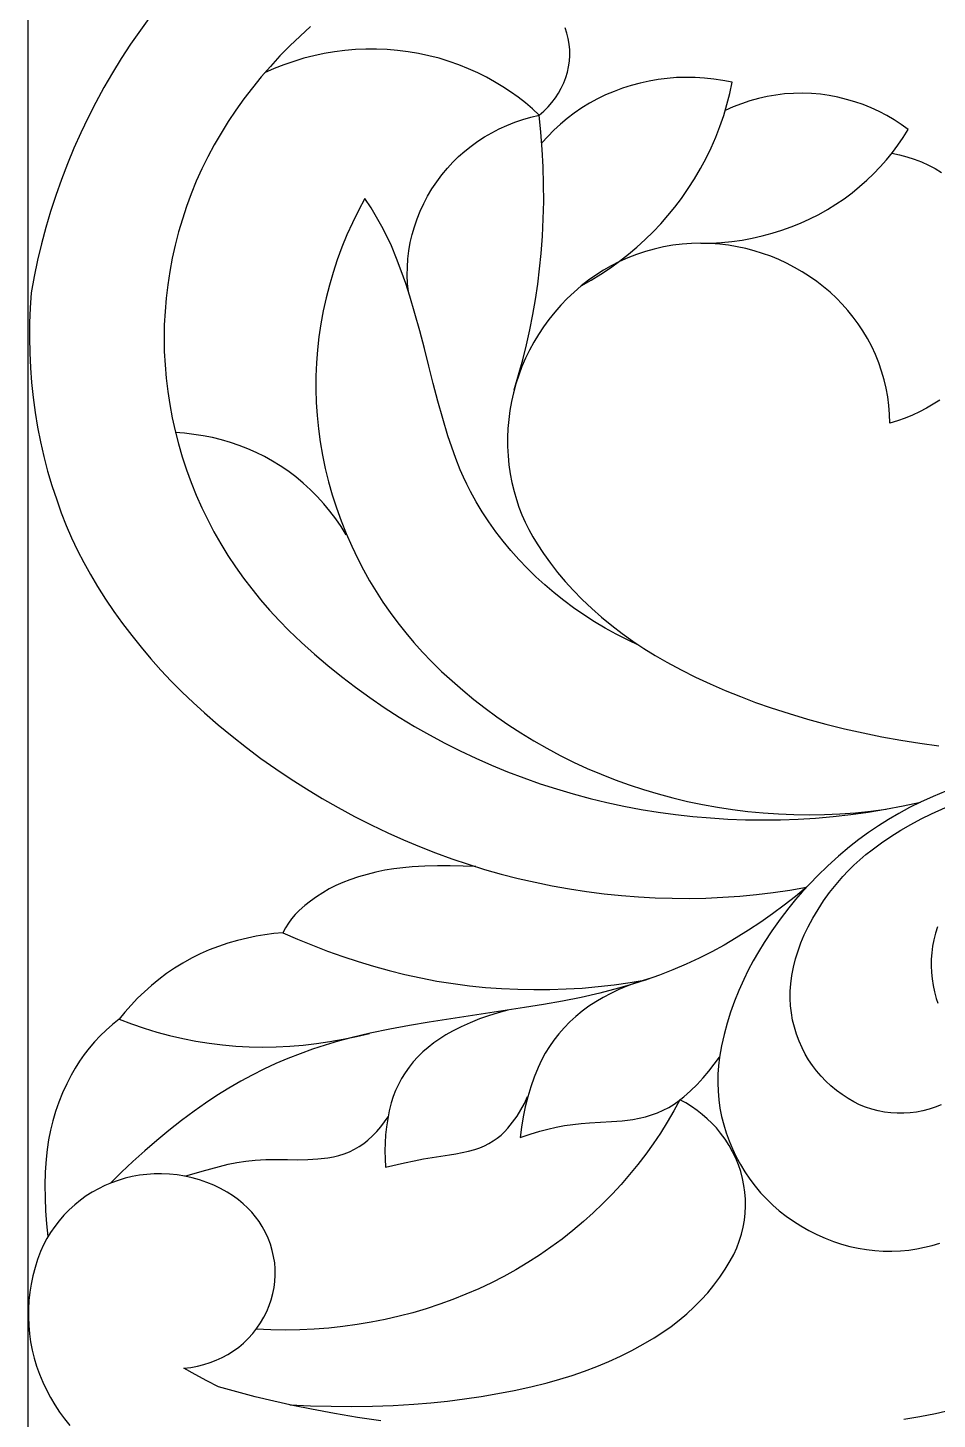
# Model space of a CAD drawing. Header units: millimetres. Extents: x 5940 to 9066, y 1327 to 3250.
# Drawn here: x 7743 to 7895.1, y 2553.3 to 2785.8 of the extents above; entities that cross this region are included whole.
import ezdxf

# ---------------------------------------------------------------- set-up
doc = ezdxf.new("R2010")
doc.units = ezdxf.units.MM
doc.layers.add('Default Layer', color=7, linetype='Continuous', lineweight=30)

msp = doc.modelspace()

# ---------------------------------------------------------------- linework, layer by layer
at = {"layer": 'Default Layer', "color": 18, "lineweight": 30, "true_color": 0x000000}
for points in [[(7743, 3127.92), (7743, 3125.28), (7743, 3125.28), (7743, 2881.54), (7743, 2881.54), (7743, 2878.29), (7743, 2878.29), (7743, 2834.91), (7743, 2834.91), (7743, 2544.54)], [(7763.5, 2787.73), (7761.82, 2785.42), (7760.19, 2783.07), (7758.63, 2780.68), (7757.14, 2778.26), (7755.72, 2775.81), (7754.36, 2773.32), (7753.07, 2770.81), (7751.86, 2768.26), (7750.71, 2765.69), (7749.63, 2763.08), (7749.63, 2763.08), (7748.62, 2760.44), (7747.69, 2757.78), (7746.82, 2755.11), (7746.02, 2752.42), (7745.3, 2749.71), (7744.65, 2746.98), (7744.07, 2744.25), (7743.56, 2741.5), (7743.56, 2741.5), (7743.39, 2739), (7743.3, 2736.5), (7743.28, 2734.01), (7743.32, 2731.51), (7743.44, 2729.01), (7743.63, 2726.52), (7743.89, 2724.03), (7743.89, 2724.03), (7744.22, 2721.55), (7744.63, 2719.07), (7745.12, 2716.61), (7745.68, 2714.16), (7746.32, 2711.73), (7747.04, 2709.31), (7747.83, 2706.91), (7747.83, 2706.91), (7748.6, 2704.77), (7749.43, 2702.65), (7750.33, 2700.56), (7751.31, 2698.49), (7752.36, 2696.44), (7753.47, 2694.43), (7754.66, 2692.44), (7754.66, 2692.44), (7756, 2690.35), (7757.4, 2688.28), (7758.86, 2686.25), (7760.37, 2684.25), (7761.94, 2682.29), (7763.57, 2680.36), (7765.26, 2678.47), (7767, 2676.62), (7768.79, 2674.81), (7770.64, 2673.04), (7772.54, 2671.31), (7772.54, 2671.31), (7774.82, 2669.33), (7777.16, 2667.41), (7779.55, 2665.54), (7781.99, 2663.73), (7784.48, 2661.97), (7787.02, 2660.27), (7789.61, 2658.62), (7792.24, 2657.03), (7794.92, 2655.5), (7797.64, 2654.03), (7800.41, 2652.62), (7803.22, 2651.27), (7803.22, 2651.27), (7805.84, 2650.09), (7808.49, 2648.98), (7811.17, 2647.93), (7813.88, 2646.94), (7816.62, 2646.02), (7819.38, 2645.17), (7822.17, 2644.39), (7824.99, 2643.67), (7827.82, 2643.02), (7830.68, 2642.44), (7833.55, 2641.93), (7836.44, 2641.48), (7839.35, 2641.11), (7842.26, 2640.81), (7842.26, 2640.81), (7845.09, 2640.58), (7847.91, 2640.43), (7850.74, 2640.35), (7853.57, 2640.33), (7856.39, 2640.39), (7859.21, 2640.52), (7862.03, 2640.71), (7864.84, 2640.98), (7867.65, 2641.31), (7870.44, 2641.72), (7873.22, 2642.19), (7873.22, 2642.19), (7871.36, 2640.67), (7869.47, 2639.2), (7867.52, 2637.76), (7865.54, 2636.37), (7863.52, 2635.03), (7861.46, 2633.73), (7861.46, 2633.73), (7859.43, 2632.53), (7857.35, 2631.39), (7855.23, 2630.32), (7853.07, 2629.32), (7850.88, 2628.38), (7848.65, 2627.51), (7846.38, 2626.7), (7844.09, 2625.97), (7841.76, 2625.3), (7841.76, 2625.3), (7838.65, 2624.51), (7835.53, 2623.79), (7832.38, 2623.14), (7829.21, 2622.57), (7826.03, 2622.07), (7826.03, 2622.07), (7818.07, 2620.89), (7810.11, 2619.66), (7810.11, 2619.66), (7806.81, 2619.11), (7803.53, 2618.48), (7800.27, 2617.78), (7797.03, 2617.02), (7797.03, 2617.02), (7794.87, 2616.45), (7792.73, 2615.82), (7790.63, 2615.13), (7788.54, 2614.38), (7786.49, 2613.57), (7784.47, 2612.71), (7782.48, 2611.78), (7780.52, 2610.8), (7778.6, 2609.76), (7778.6, 2609.76), (7776.59, 2608.6), (7774.63, 2607.38), (7772.71, 2606.11), (7770.83, 2604.79), (7770.83, 2604.79), (7768.7, 2603.19), (7766.6, 2601.55), (7764.55, 2599.87), (7762.55, 2598.15), (7760.59, 2596.38), (7758.69, 2594.58), (7756.83, 2592.73)], [(7790.27, 2786.04), (7788.52, 2784.43), (7786.81, 2782.79), (7785.16, 2781.1), (7783.57, 2779.37), (7782.03, 2777.6), (7780.55, 2775.79), (7780.55, 2775.79), (7779.14, 2773.95), (7777.79, 2772.07), (7776.52, 2770.17), (7775.31, 2768.22), (7774.17, 2766.25), (7773.1, 2764.25), (7772.11, 2762.22), (7771.18, 2760.16), (7770.33, 2758.08), (7769.55, 2755.97), (7768.84, 2753.85), (7768.21, 2751.7), (7768.21, 2751.7), (7767.64, 2749.5), (7767.15, 2747.3), (7766.74, 2745.08), (7766.4, 2742.86), (7766.13, 2740.64), (7765.95, 2738.41), (7765.83, 2736.18), (7765.8, 2733.95), (7765.83, 2731.72), (7765.95, 2729.5), (7766.13, 2727.28), (7766.4, 2725.06), (7766.73, 2722.85), (7767.14, 2720.65), (7767.63, 2718.46), (7768.19, 2716.28), (7768.82, 2714.12), (7769.53, 2711.96), (7770.31, 2709.83), (7771.16, 2707.71), (7772.09, 2705.61), (7772.09, 2705.61), (7773.08, 2703.57), (7774.13, 2701.57), (7775.26, 2699.59), (7776.45, 2697.65), (7777.71, 2695.74), (7779.04, 2693.86), (7780.44, 2692.03), (7781.9, 2690.23), (7783.42, 2688.47), (7785.01, 2686.76), (7786.66, 2685.08), (7786.66, 2685.08), (7788.76, 2683.09), (7790.93, 2681.14), (7793.16, 2679.25), (7795.44, 2677.41), (7797.78, 2675.63), (7800.17, 2673.9), (7802.61, 2672.23), (7805.11, 2670.62), (7807.66, 2669.07), (7807.66, 2669.07), (7810.16, 2667.64), (7812.71, 2666.27), (7815.28, 2664.97), (7817.9, 2663.74), (7820.54, 2662.57), (7823.22, 2661.48), (7825.93, 2660.45), (7828.66, 2659.49), (7831.42, 2658.61), (7834.2, 2657.79), (7837.01, 2657.04), (7839.83, 2656.36), (7842.68, 2655.75), (7845.54, 2655.21), (7848.42, 2654.74), (7851.31, 2654.35), (7854.21, 2654.02), (7857.13, 2653.77), (7860.05, 2653.59), (7862.98, 2653.48), (7865.91, 2653.44), (7868.85, 2653.47), (7871.79, 2653.58), (7874.73, 2653.76), (7877.66, 2654.02), (7880.6, 2654.35), (7883.52, 2654.75), (7886.44, 2655.22), (7889.36, 2655.78), (7892.26, 2656.4)], [(7806.65, 2741.69), (7806.51, 2743.07), (7806.45, 2744.45), (7806.47, 2745.82), (7806.56, 2747.19), (7806.72, 2748.56), (7806.96, 2749.91), (7807.26, 2751.25), (7807.64, 2752.57), (7808.09, 2753.88), (7808.61, 2755.16), (7809.2, 2756.43), (7809.86, 2757.67), (7810.58, 2758.88), (7811.38, 2760.07), (7812.24, 2761.22), (7813.16, 2762.34), (7813.16, 2762.34), (7814.07, 2763.34), (7815.04, 2764.29), (7816.05, 2765.19), (7817.12, 2766.04), (7818.23, 2766.84), (7819.39, 2767.59), (7820.59, 2768.28), (7821.82, 2768.92), (7823.1, 2769.5), (7824.41, 2770.02), (7825.75, 2770.49), (7827.12, 2770.89), (7828.52, 2771.23), (7828.52, 2771.23), (7829.28, 2771.89), (7829.99, 2772.59), (7830.63, 2773.33), (7831.22, 2774.1), (7831.75, 2774.91), (7832.21, 2775.74), (7832.62, 2776.6), (7832.95, 2777.48), (7833.22, 2778.39), (7833.42, 2779.31), (7833.55, 2780.24), (7833.55, 2780.24), (7833.61, 2781.19), (7833.61, 2782.14), (7833.53, 2783.08), (7833.37, 2784.01), (7833.15, 2784.92), (7832.86, 2785.83)], [(7824.31, 2725.32), (7825.06, 2727.81), (7825.75, 2730.31), (7826.37, 2732.82), (7826.94, 2735.35), (7827.44, 2737.88), (7827.89, 2740.42), (7828.26, 2742.98), (7828.58, 2745.54), (7828.83, 2748.1), (7828.83, 2748.1), (7829.05, 2750.99), (7829.19, 2753.88), (7829.26, 2756.78), (7829.25, 2759.67), (7829.18, 2762.57), (7829.03, 2765.46), (7828.81, 2768.35), (7828.52, 2771.23), (7828.52, 2771.23), (7827.38, 2772.27), (7826.2, 2773.26), (7824.98, 2774.21), (7823.71, 2775.11), (7822.41, 2775.97), (7821.06, 2776.78), (7819.68, 2777.55), (7818.27, 2778.26), (7818.27, 2778.26), (7816.69, 2778.98), (7815.08, 2779.62), (7813.44, 2780.2), (7811.76, 2780.71), (7810.06, 2781.14), (7808.34, 2781.5), (7806.6, 2781.79), (7806.6, 2781.79), (7804.84, 2782.01), (7803.07, 2782.16), (7801.3, 2782.23), (7799.53, 2782.23), (7797.77, 2782.16), (7796.01, 2782.01), (7794.27, 2781.79), (7792.54, 2781.5), (7790.82, 2781.14), (7789.13, 2780.71), (7787.46, 2780.2), (7785.81, 2779.63), (7784.19, 2778.99), (7782.6, 2778.28)], [(7835.55, 2742.69), (7837.21, 2743.65), (7838.83, 2744.65), (7840.41, 2745.71), (7841.94, 2746.82), (7843.42, 2747.98), (7844.85, 2749.18), (7846.23, 2750.43), (7847.55, 2751.72), (7848.82, 2753.06), (7850.04, 2754.43), (7851.2, 2755.85), (7852.3, 2757.31), (7852.3, 2757.31), (7853.44, 2758.93), (7854.5, 2760.59), (7855.49, 2762.28), (7856.41, 2764), (7857.26, 2765.75), (7858.03, 2767.52), (7858.73, 2769.31), (7859.36, 2771.13), (7859.91, 2772.97), (7860.38, 2774.83), (7860.78, 2776.7), (7860.78, 2776.7), (7859.24, 2777.01), (7857.69, 2777.25), (7856.13, 2777.41), (7854.58, 2777.51), (7853.02, 2777.53), (7851.47, 2777.48), (7849.93, 2777.36), (7848.4, 2777.17), (7846.88, 2776.91), (7845.39, 2776.58), (7843.91, 2776.18), (7842.45, 2775.72), (7841.02, 2775.19), (7839.62, 2774.59), (7838.26, 2773.93), (7836.92, 2773.2), (7835.63, 2772.41), (7834.38, 2771.55), (7834.38, 2771.55), (7833.19, 2770.65), (7832.05, 2769.7), (7830.96, 2768.7), (7829.93, 2767.65), (7828.95, 2766.56)], [(7855.52, 2749.81), (7857.26, 2749.84), (7859, 2749.94), (7860.72, 2750.11), (7862.43, 2750.35), (7864.12, 2750.65), (7865.79, 2751.03), (7867.44, 2751.47), (7869.06, 2751.97), (7870.66, 2752.54), (7872.22, 2753.17), (7873.75, 2753.87), (7875.25, 2754.62), (7876.71, 2755.44), (7878.13, 2756.32), (7879.51, 2757.25), (7880.84, 2758.25), (7880.84, 2758.25), (7882.09, 2759.27), (7883.29, 2760.33), (7884.43, 2761.43), (7885.53, 2762.57), (7886.57, 2763.75), (7887.56, 2764.97), (7888.5, 2766.22), (7889.37, 2767.5), (7890.19, 2768.82), (7890.19, 2768.82), (7889.04, 2769.66), (7887.85, 2770.44), (7886.61, 2771.16), (7885.34, 2771.82), (7884.02, 2772.43), (7882.68, 2772.97), (7881.3, 2773.44), (7879.9, 2773.85), (7878.47, 2774.2), (7877.02, 2774.48), (7875.55, 2774.7), (7875.55, 2774.7), (7874.04, 2774.82), (7872.54, 2774.87), (7871.05, 2774.85), (7869.55, 2774.75), (7868.07, 2774.57), (7866.61, 2774.32), (7865.16, 2774), (7863.74, 2773.6), (7862.34, 2773.13), (7860.96, 2772.59), (7859.63, 2771.98)], [(7887.47, 2764.84), (7888.75, 2764.58), (7890, 2764.24), (7891.23, 2763.85), (7892.42, 2763.39), (7893.58, 2762.87), (7894.7, 2762.29), (7895.78, 2761.65)], [(7845.24, 2682.61), (7843.3, 2683.51), (7841.4, 2684.48), (7839.55, 2685.49), (7837.74, 2686.57), (7835.98, 2687.69), (7834.27, 2688.87), (7832.61, 2690.1), (7831, 2691.38), (7829.43, 2692.71), (7827.93, 2694.08), (7826.48, 2695.5), (7825.08, 2696.96), (7823.74, 2698.47), (7822.46, 2700.02), (7821.25, 2701.61), (7820.09, 2703.23), (7819, 2704.9), (7817.97, 2706.6), (7817.01, 2708.34), (7817.01, 2708.34), (7816.4, 2709.53), (7815.83, 2710.74), (7815.31, 2711.97), (7815.31, 2711.97), (7814.57, 2713.84), (7813.89, 2715.73), (7813.26, 2717.63), (7813.26, 2717.63), (7812.37, 2720.53), (7811.54, 2723.44), (7810.76, 2726.36), (7810.04, 2729.29), (7810.04, 2729.29), (7809.32, 2732.23), (7808.55, 2735.15), (7807.74, 2738.06), (7806.88, 2740.97), (7806.88, 2740.97), (7806.2, 2743.09), (7805.45, 2745.2), (7804.65, 2747.28), (7803.79, 2749.35), (7803.79, 2749.35), (7803.04, 2750.99), (7802.22, 2752.6), (7801.33, 2754.19), (7800.39, 2755.74), (7799.37, 2757.27), (7799.37, 2757.27), (7798.3, 2755.27), (7797.3, 2753.24), (7796.37, 2751.19), (7795.52, 2749.13), (7794.75, 2747.04), (7794.05, 2744.93), (7793.42, 2742.81), (7792.87, 2740.67), (7792.4, 2738.52), (7792, 2736.36), (7791.68, 2734.18), (7791.43, 2732), (7791.26, 2729.81), (7791.17, 2727.62), (7791.16, 2725.42), (7791.22, 2723.22), (7791.37, 2721.02), (7791.59, 2718.82), (7791.89, 2716.63), (7791.89, 2716.63), (7792.28, 2714.39), (7792.74, 2712.16), (7793.29, 2709.95), (7793.91, 2707.75), (7794.61, 2705.57), (7795.38, 2703.42), (7796.23, 2701.28), (7797.16, 2699.17), (7798.16, 2697.08), (7798.16, 2697.08), (7799.13, 2695.22), (7800.16, 2693.4), (7801.25, 2691.6), (7802.39, 2689.83), (7803.6, 2688.09), (7804.87, 2686.39), (7806.19, 2684.72), (7807.57, 2683.08), (7809.01, 2681.48), (7810.5, 2679.92), (7810.5, 2679.92), (7812.2, 2678.27), (7813.95, 2676.66), (7815.75, 2675.1), (7817.6, 2673.58), (7819.49, 2672.1), (7821.43, 2670.68), (7823.42, 2669.3), (7825.45, 2667.98), (7825.45, 2667.98), (7827.59, 2666.66), (7829.77, 2665.42), (7831.99, 2664.23), (7834.24, 2663.12), (7836.53, 2662.06), (7838.85, 2661.07), (7841.19, 2660.15), (7843.57, 2659.29), (7845.97, 2658.5), (7848.4, 2657.78), (7850.85, 2657.13), (7853.33, 2656.54), (7855.82, 2656.02), (7858.33, 2655.57), (7860.85, 2655.18), (7863.39, 2654.87), (7865.94, 2654.62), (7868.5, 2654.45), (7871.07, 2654.35), (7873.64, 2654.31), (7876.22, 2654.35), (7878.8, 2654.46), (7881.39, 2654.64), (7883.97, 2654.9), (7886.55, 2655.22)], [(7895.47, 2723.6), (7894.39, 2722.89), (7893.27, 2722.23), (7892.11, 2721.62), (7890.91, 2721.07), (7889.68, 2720.57), (7888.41, 2720.13), (7887.12, 2719.75), (7887.12, 2719.75), (7887.09, 2721.22), (7886.97, 2722.68), (7886.78, 2724.14), (7886.52, 2725.58), (7886.18, 2727.01), (7885.77, 2728.42), (7885.28, 2729.82), (7884.73, 2731.2), (7884.1, 2732.55), (7883.4, 2733.88), (7882.63, 2735.18), (7882.63, 2735.18), (7881.85, 2736.35), (7881.02, 2737.48), (7880.14, 2738.57), (7879.19, 2739.63), (7878.2, 2740.64), (7877.15, 2741.62), (7876.05, 2742.54), (7874.91, 2743.43), (7873.72, 2744.26), (7872.48, 2745.05), (7871.2, 2745.78), (7869.88, 2746.47), (7869.88, 2746.47), (7868.57, 2747.08), (7867.23, 2747.63), (7865.86, 2748.12), (7864.47, 2748.55), (7863.05, 2748.91), (7861.62, 2749.22), (7860.17, 2749.47), (7858.7, 2749.65), (7858.7, 2749.65), (7857.13, 2749.77), (7855.55, 2749.81), (7853.97, 2749.77), (7852.4, 2749.66), (7850.84, 2749.46), (7849.29, 2749.19), (7847.76, 2748.84), (7846.26, 2748.42), (7846.26, 2748.42), (7844.78, 2747.93), (7843.33, 2747.36), (7841.93, 2746.74), (7840.56, 2746.05), (7839.24, 2745.3), (7837.96, 2744.49), (7836.73, 2743.62), (7835.55, 2742.69), (7835.55, 2742.69), (7834.35, 2741.65), (7833.21, 2740.57), (7832.13, 2739.44), (7831.1, 2738.28), (7830.13, 2737.08), (7829.22, 2735.85), (7828.37, 2734.58), (7827.59, 2733.28), (7826.86, 2731.95), (7826.21, 2730.59), (7825.62, 2729.2), (7825.62, 2729.2), (7825.08, 2727.76), (7824.61, 2726.3), (7824.21, 2724.82), (7823.87, 2723.34), (7823.61, 2721.84), (7823.41, 2720.34), (7823.28, 2718.84), (7823.22, 2717.33), (7823.23, 2715.82), (7823.31, 2714.31), (7823.45, 2712.8), (7823.67, 2711.3), (7823.96, 2709.8), (7824.31, 2708.31), (7824.31, 2708.31), (7824.69, 2707), (7825.13, 2705.72), (7825.63, 2704.45), (7826.18, 2703.19), (7826.79, 2701.96), (7827.45, 2700.75), (7828.17, 2699.56), (7828.17, 2699.56), (7829.24, 2697.94), (7830.39, 2696.35), (7831.59, 2694.8), (7832.87, 2693.29), (7834.2, 2691.83), (7834.2, 2691.83), (7835.72, 2690.28), (7837.3, 2688.78), (7838.94, 2687.34), (7840.63, 2685.94), (7842.38, 2684.6), (7844.17, 2683.31), (7846.02, 2682.08), (7847.92, 2680.91), (7849.87, 2679.79), (7849.87, 2679.79), (7852.25, 2678.52), (7854.67, 2677.31), (7857.12, 2676.16), (7859.62, 2675.07), (7862.14, 2674.04), (7864.7, 2673.08), (7867.29, 2672.18), (7867.29, 2672.18), (7870.32, 2671.2), (7873.37, 2670.3), (7876.45, 2669.46), (7879.55, 2668.68), (7882.67, 2667.98), (7885.8, 2667.34), (7888.96, 2666.77), (7892.13, 2666.26), (7895.31, 2665.83)], [(7796.21, 2701.1), (7795.38, 2702.45), (7794.49, 2703.76), (7793.53, 2705.04), (7792.5, 2706.27), (7791.41, 2707.46), (7790.26, 2708.61), (7789.05, 2709.7), (7787.79, 2710.75), (7786.46, 2711.75), (7786.46, 2711.75), (7785.21, 2712.61), (7783.91, 2713.41), (7782.57, 2714.15), (7781.2, 2714.83), (7779.8, 2715.45), (7778.36, 2716.01), (7776.89, 2716.51), (7775.4, 2716.95), (7773.88, 2717.32), (7772.35, 2717.63), (7770.79, 2717.87), (7769.22, 2718.05), (7767.64, 2718.16)], [(7896.52, 2658.26), (7894.37, 2657.36), (7892.26, 2656.4), (7892.26, 2656.4), (7890.44, 2655.5), (7888.65, 2654.54), (7886.91, 2653.53), (7885.22, 2652.46), (7883.57, 2651.33), (7881.96, 2650.15), (7880.41, 2648.92), (7880.41, 2648.92), (7878.58, 2647.36), (7876.79, 2645.76), (7875.06, 2644.12), (7875.06, 2644.12), (7873.79, 2642.83), (7872.56, 2641.5), (7871.38, 2640.14), (7870.26, 2638.75), (7870.26, 2638.75), (7868.81, 2636.84), (7867.42, 2634.9), (7866.1, 2632.93), (7866.1, 2632.93), (7865.16, 2631.42), (7864.28, 2629.89), (7863.46, 2628.34), (7862.7, 2626.75), (7862.7, 2626.75), (7861.9, 2624.96), (7861.17, 2623.15), (7860.51, 2621.31), (7859.93, 2619.46), (7859.43, 2617.58), (7859, 2615.7), (7858.64, 2613.79), (7858.64, 2613.79), (7858.47, 2612.37), (7858.38, 2610.95), (7858.36, 2609.52), (7858.41, 2608.1), (7858.54, 2606.69), (7858.74, 2605.29), (7859.01, 2603.89), (7859.36, 2602.51), (7859.77, 2601.15), (7860.26, 2599.8), (7860.82, 2598.47), (7861.45, 2597.16), (7862.14, 2595.88), (7862.91, 2594.62), (7863.74, 2593.39), (7863.74, 2593.39), (7864.61, 2592.25), (7865.53, 2591.15), (7866.52, 2590.1), (7867.56, 2589.09), (7868.66, 2588.14), (7869.82, 2587.23), (7871.02, 2586.39), (7872.27, 2585.59), (7873.57, 2584.85), (7874.92, 2584.17), (7876.3, 2583.55), (7877.73, 2583), (7877.73, 2583), (7879.07, 2582.55), (7880.43, 2582.17), (7881.82, 2581.87), (7883.22, 2581.64), (7884.63, 2581.47), (7886.05, 2581.39), (7887.48, 2581.37), (7888.91, 2581.43), (7890.34, 2581.57), (7890.34, 2581.57), (7891.65, 2581.77), (7892.95, 2582.03), (7894.23, 2582.35), (7895.48, 2582.73)], [(7895.71, 2605.83), (7894.72, 2605.42), (7893.7, 2605.09), (7892.66, 2604.82), (7891.6, 2604.62), (7890.53, 2604.48), (7889.46, 2604.41), (7888.38, 2604.41), (7887.3, 2604.48), (7886.23, 2604.61), (7885.17, 2604.82), (7884.12, 2605.09), (7883.09, 2605.43), (7882.08, 2605.84), (7881.1, 2606.32), (7880.15, 2606.87), (7880.15, 2606.87), (7879.15, 2607.54), (7878.2, 2608.24), (7877.29, 2609), (7876.44, 2609.79), (7875.64, 2610.63), (7874.89, 2611.5), (7874.19, 2612.41), (7873.56, 2613.35), (7872.98, 2614.32), (7872.46, 2615.33), (7872.46, 2615.33), (7871.96, 2616.46), (7871.53, 2617.62), (7871.17, 2618.79), (7870.89, 2619.98), (7870.68, 2621.18), (7870.54, 2622.38), (7870.48, 2623.6), (7870.49, 2624.81), (7870.58, 2626.03), (7870.58, 2626.03), (7870.77, 2627.44), (7871.04, 2628.83), (7871.38, 2630.21), (7871.79, 2631.57), (7872.27, 2632.92), (7872.83, 2634.24), (7873.46, 2635.55), (7873.46, 2635.55), (7874.26, 2637.03), (7875.13, 2638.49), (7876.07, 2639.91), (7877.07, 2641.29), (7878.14, 2642.64), (7879.26, 2643.96), (7879.26, 2643.96), (7880.17, 2644.93), (7881.11, 2645.86), (7882.1, 2646.77), (7883.12, 2647.64), (7884.19, 2648.47), (7884.19, 2648.47), (7885.74, 2649.6), (7887.33, 2650.68), (7888.97, 2651.71), (7890.65, 2652.68), (7892.37, 2653.6), (7894.12, 2654.47), (7894.12, 2654.47), (7896.45, 2655.53)], [(7817.91, 2645.63), (7815.78, 2645.74), (7813.64, 2645.78), (7811.51, 2645.78), (7809.38, 2645.71), (7807.25, 2645.59), (7807.25, 2645.59), (7805.72, 2645.46), (7804.21, 2645.27), (7802.71, 2645.02), (7801.22, 2644.71), (7799.75, 2644.34), (7798.3, 2643.92), (7796.87, 2643.44), (7796.87, 2643.44), (7795.68, 2642.99), (7794.52, 2642.47), (7793.4, 2641.9), (7792.31, 2641.28), (7791.27, 2640.61), (7790.27, 2639.89), (7789.31, 2639.12), (7788.4, 2638.3), (7788.4, 2638.3), (7787.73, 2637.63), (7787.12, 2636.92), (7786.57, 2636.17), (7786.07, 2635.39), (7785.64, 2634.58), (7785.64, 2634.58), (7788.1, 2633.51), (7790.58, 2632.49), (7793.1, 2631.52), (7795.65, 2630.62), (7798.22, 2629.77), (7800.81, 2628.98), (7800.81, 2628.98), (7803.43, 2628.26), (7806.07, 2627.61), (7808.74, 2627.03), (7811.42, 2626.52), (7814.12, 2626.09), (7816.84, 2625.73), (7816.84, 2625.73), (7819.53, 2625.46), (7822.22, 2625.26), (7824.92, 2625.14), (7827.61, 2625.08), (7830.31, 2625.1), (7833, 2625.19), (7835.69, 2625.35), (7838.38, 2625.58), (7841.06, 2625.89), (7843.73, 2626.26), (7846.38, 2626.71)], [(7785.64, 2634.58), (7784.14, 2634.44), (7782.65, 2634.24), (7781.18, 2633.99), (7779.71, 2633.7), (7779.71, 2633.7), (7778.07, 2633.3), (7776.46, 2632.84), (7774.88, 2632.3), (7773.34, 2631.71), (7771.83, 2631.04), (7770.35, 2630.32), (7768.92, 2629.53), (7767.54, 2628.68), (7766.2, 2627.77), (7764.91, 2626.8), (7763.67, 2625.78), (7763.67, 2625.78), (7762.5, 2624.72), (7761.37, 2623.63), (7760.29, 2622.5), (7759.25, 2621.33), (7758.27, 2620.13), (7758.27, 2620.13), (7760.34, 2619.35), (7762.44, 2618.63), (7764.57, 2617.99), (7766.72, 2617.42), (7768.9, 2616.92), (7771.09, 2616.49), (7773.3, 2616.14), (7775.53, 2615.86), (7777.77, 2615.65), (7777.77, 2615.65), (7780.03, 2615.53), (7782.29, 2615.49), (7784.55, 2615.52), (7786.8, 2615.63), (7789.05, 2615.82), (7789.05, 2615.82), (7791.29, 2616.09), (7793.52, 2616.41), (7795.74, 2616.8), (7797.94, 2617.25), (7800.12, 2617.76)], [(7895.12, 2635.57), (7894.78, 2634.51), (7894.5, 2633.43), (7894.28, 2632.35), (7894.14, 2631.25), (7894.05, 2630.16), (7894.03, 2629.06), (7894.08, 2627.96), (7894.19, 2626.86), (7894.37, 2625.77), (7894.61, 2624.69), (7894.91, 2623.61), (7894.91, 2623.61), (7895.18, 2622.84)], [(7847.34, 2627.04), (7845.92, 2626.63), (7844.52, 2626.17), (7843.15, 2625.65), (7841.8, 2625.08), (7840.49, 2624.46), (7839.2, 2623.78), (7839.2, 2623.78), (7837.99, 2623.07), (7836.82, 2622.3), (7835.7, 2621.48), (7834.64, 2620.6), (7833.63, 2619.68), (7832.69, 2618.72), (7831.8, 2617.71), (7830.97, 2616.66), (7830.21, 2615.57), (7829.52, 2614.45), (7828.89, 2613.29), (7828.34, 2612.09), (7828.34, 2612.09), (7827.68, 2610.47), (7827.1, 2608.83), (7826.6, 2607.17), (7826.17, 2605.49), (7825.82, 2603.8), (7825.55, 2602.09), (7825.35, 2600.38), (7825.35, 2600.38), (7826.98, 2600.91), (7828.62, 2601.41), (7828.62, 2601.41), (7829.97, 2601.79), (7831.34, 2602.1), (7832.72, 2602.37), (7834.11, 2602.57), (7835.51, 2602.72), (7836.92, 2602.82), (7836.92, 2602.82), (7840.6, 2603.03), (7840.6, 2603.03), (7842.39, 2603.18), (7844.17, 2603.4), (7844.17, 2603.4), (7845.23, 2603.58), (7846.28, 2603.83), (7847.3, 2604.14), (7848.29, 2604.5), (7849.25, 2604.93), (7850.17, 2605.41), (7851.06, 2605.95), (7851.91, 2606.54), (7852.71, 2607.19), (7852.71, 2607.19), (7853.83, 2608.19), (7854.9, 2609.24), (7855.92, 2610.32), (7856.88, 2611.44), (7857.79, 2612.6), (7858.64, 2613.79)], [(7823.28, 2621.64), (7821.66, 2621.22), (7820.06, 2620.73), (7818.5, 2620.18), (7816.96, 2619.56), (7815.46, 2618.88), (7814, 2618.14), (7814, 2618.14), (7812.92, 2617.53), (7811.88, 2616.88), (7810.89, 2616.17), (7809.93, 2615.43), (7809.93, 2615.43), (7809.05, 2614.66), (7808.22, 2613.84), (7807.45, 2612.99), (7806.74, 2612.1), (7806.09, 2611.18), (7805.5, 2610.23), (7804.97, 2609.25), (7804.51, 2608.24), (7804.11, 2607.2), (7803.78, 2606.15), (7803.78, 2606.15), (7803.45, 2604.83), (7803.18, 2603.5), (7802.97, 2602.17), (7802.82, 2600.82), (7802.73, 2599.48), (7802.7, 2598.13), (7802.73, 2596.78), (7802.83, 2595.43), (7802.83, 2595.43), (7805.99, 2596.13), (7805.99, 2596.13), (7807.58, 2596.48), (7809.18, 2596.79), (7809.18, 2596.79), (7811.33, 2597.15), (7813.49, 2597.46), (7813.49, 2597.46), (7814.58, 2597.63), (7815.65, 2597.84), (7816.71, 2598.09), (7817.75, 2598.39), (7817.75, 2598.39), (7818.56, 2598.67), (7819.34, 2599), (7820.09, 2599.37), (7820.81, 2599.8), (7821.49, 2600.27), (7822.13, 2600.78), (7822.72, 2601.33), (7823.27, 2601.93), (7823.27, 2601.93), (7824.07, 2602.91), (7824.8, 2603.94), (7825.46, 2604.99), (7826.05, 2606.08), (7826.57, 2607.2)], [(7758.27, 2620.13), (7757.17, 2619.25), (7756.12, 2618.32), (7755.12, 2617.35), (7754.17, 2616.35), (7753.28, 2615.31), (7752.44, 2614.23), (7751.65, 2613.12), (7750.93, 2611.98), (7750.26, 2610.8), (7750.26, 2610.8), (7749.5, 2609.32), (7748.82, 2607.81), (7748.21, 2606.28), (7747.66, 2604.73), (7747.2, 2603.16), (7746.8, 2601.57), (7746.48, 2599.97), (7746.23, 2598.36), (7746.06, 2596.74), (7746.06, 2596.74), (7745.93, 2594.59), (7745.86, 2592.43), (7745.88, 2590.27), (7745.97, 2588.12), (7746.13, 2585.97), (7746.37, 2583.82)], [(7786.81, 2555.71), (7790.26, 2555.54), (7793.72, 2555.45), (7797.18, 2555.43), (7800.64, 2555.48), (7804.1, 2555.61), (7807.56, 2555.81), (7807.56, 2555.81), (7810.38, 2556.03), (7813.2, 2556.32), (7816, 2556.68), (7818.8, 2557.09), (7821.58, 2557.57), (7824.35, 2558.11), (7827.1, 2558.72), (7829.83, 2559.39), (7829.83, 2559.39), (7831.95, 2559.97), (7834.04, 2560.61), (7836.1, 2561.32), (7838.13, 2562.1), (7840.13, 2562.94), (7842.09, 2563.84), (7844.02, 2564.8), (7845.91, 2565.82), (7847.75, 2566.91), (7847.75, 2566.91), (7849.19, 2567.83), (7850.58, 2568.81), (7851.91, 2569.84), (7853.19, 2570.92), (7854.41, 2572.05), (7855.58, 2573.22), (7856.68, 2574.44), (7857.72, 2575.7), (7858.69, 2577.01), (7859.6, 2578.35), (7860.44, 2579.74), (7860.44, 2579.74), (7861.03, 2580.83), (7861.54, 2581.94), (7861.97, 2583.07), (7862.33, 2584.21), (7862.61, 2585.37), (7862.82, 2586.53), (7862.96, 2587.7), (7863.02, 2588.87), (7863, 2590.04), (7862.92, 2591.21), (7862.75, 2592.37), (7862.52, 2593.52), (7862.21, 2594.67), (7861.83, 2595.79), (7861.37, 2596.9), (7860.85, 2598), (7860.25, 2599.06), (7859.58, 2600.11), (7858.83, 2601.12), (7858.83, 2601.12), (7858.14, 2601.96), (7857.4, 2602.75), (7856.62, 2603.51), (7855.78, 2604.23), (7854.91, 2604.91), (7853.99, 2605.55), (7853.03, 2606.14), (7852.03, 2606.68), (7852.03, 2606.68), (7851.01, 2604.8), (7849.93, 2602.95), (7848.79, 2601.12), (7847.59, 2599.34), (7846.33, 2597.58), (7845.01, 2595.86), (7843.63, 2594.17), (7842.19, 2592.52), (7840.7, 2590.91), (7839.16, 2589.34), (7837.56, 2587.8), (7835.91, 2586.31), (7835.91, 2586.31), (7834.15, 2584.82), (7832.34, 2583.39), (7830.48, 2582.02), (7828.57, 2580.71), (7826.62, 2579.47), (7824.63, 2578.28), (7822.59, 2577.16), (7820.52, 2576.1), (7818.41, 2575.1), (7816.26, 2574.17), (7814.08, 2573.3), (7811.87, 2572.5), (7809.63, 2571.76), (7807.37, 2571.09), (7805.08, 2570.49), (7802.76, 2569.96), (7800.42, 2569.5), (7798.07, 2569.1), (7795.7, 2568.78), (7793.31, 2568.52), (7790.91, 2568.34), (7788.49, 2568.23), (7786.07, 2568.2), (7783.64, 2568.23), (7781.2, 2568.34)], [(7769.24, 2593.92), (7772.13, 2594.75), (7775.03, 2595.55), (7775.03, 2595.55), (7776.5, 2595.91), (7777.98, 2596.2), (7779.48, 2596.42), (7781, 2596.57), (7781, 2596.57), (7782.81, 2596.68), (7784.63, 2596.71), (7786.45, 2596.67), (7786.45, 2596.67), (7788.14, 2596.63), (7789.82, 2596.67), (7791.51, 2596.78), (7793.18, 2596.98), (7793.18, 2596.98), (7794.12, 2597.14), (7795.03, 2597.37), (7795.92, 2597.65), (7796.79, 2598), (7797.62, 2598.4), (7798.41, 2598.86), (7799.16, 2599.37), (7799.87, 2599.94), (7799.87, 2599.94), (7800.65, 2600.64), (7801.37, 2601.39), (7802.05, 2602.18), (7802.66, 2603), (7803.23, 2603.85)], [(7769.11, 2561.81), (7770.24, 2561.94), (7771.35, 2562.15), (7772.44, 2562.42), (7773.5, 2562.75), (7774.52, 2563.15), (7775.52, 2563.61), (7776.47, 2564.13), (7777.39, 2564.71), (7778.26, 2565.34), (7779.08, 2566.03), (7779.84, 2566.78), (7779.84, 2566.78), (7780.6, 2567.62), (7781.3, 2568.5), (7781.92, 2569.4), (7782.47, 2570.34), (7782.96, 2571.29), (7783.37, 2572.27), (7783.71, 2573.27), (7783.99, 2574.28), (7784.19, 2575.3), (7784.32, 2576.33), (7784.38, 2577.37), (7784.36, 2578.4), (7784.28, 2579.44), (7784.11, 2580.48), (7783.88, 2581.5), (7783.57, 2582.52), (7783.19, 2583.53), (7782.73, 2584.52), (7782.2, 2585.49), (7782.2, 2585.49), (7781.67, 2586.32), (7781.08, 2587.12), (7780.44, 2587.89), (7779.75, 2588.62), (7779, 2589.31), (7778.21, 2589.96), (7777.38, 2590.57), (7777.38, 2590.57), (7776.32, 2591.24), (7775.22, 2591.85), (7774.08, 2592.4), (7772.91, 2592.87), (7771.71, 2593.29), (7770.48, 2593.63), (7769.23, 2593.91), (7767.96, 2594.11), (7766.67, 2594.24), (7765.37, 2594.31), (7765.37, 2594.31), (7764.13, 2594.29), (7762.9, 2594.2), (7761.68, 2594.05), (7760.47, 2593.83), (7759.29, 2593.55), (7758.13, 2593.21), (7756.99, 2592.81), (7755.88, 2592.34), (7754.81, 2591.82), (7753.77, 2591.24), (7752.77, 2590.6), (7751.81, 2589.9), (7751.81, 2589.9), (7750.84, 2589.11), (7749.92, 2588.27), (7749.05, 2587.38), (7748.25, 2586.46), (7747.5, 2585.5), (7746.82, 2584.5), (7746.2, 2583.48), (7745.64, 2582.42), (7745.15, 2581.33), (7745.15, 2581.33), (7744.65, 2579.99), (7744.22, 2578.63), (7743.85, 2577.27), (7743.56, 2575.89), (7743.34, 2574.51), (7743.19, 2573.13), (7743.11, 2571.74), (7743.1, 2570.35), (7743.15, 2568.97), (7743.28, 2567.59), (7743.48, 2566.21), (7743.74, 2564.85), (7744.08, 2563.49), (7744.48, 2562.15), (7744.96, 2560.82), (7745.5, 2559.5), (7746.1, 2558.21), (7746.78, 2556.93), (7747.52, 2555.68), (7747.52, 2555.68), (7748.31, 2554.5), (7749.15, 2553.35), (7750.05, 2552.24)], [(7802.03, 2553.02), (7798.15, 2553.6), (7794.29, 2554.24), (7790.44, 2554.96), (7790.44, 2554.96), (7787.29, 2555.6), (7784.16, 2556.3), (7781.04, 2557.06), (7777.94, 2557.87), (7774.86, 2558.73), (7774.86, 2558.73), (7772.92, 2559.72), (7771, 2560.74), (7769.11, 2561.81)], [(7897.38, 2554.78), (7894.77, 2554.21), (7892.14, 2553.71), (7889.49, 2553.27)]]:
    msp.add_lwpolyline(points, dxfattribs=at)

doc.saveas('drawing.dxf')
